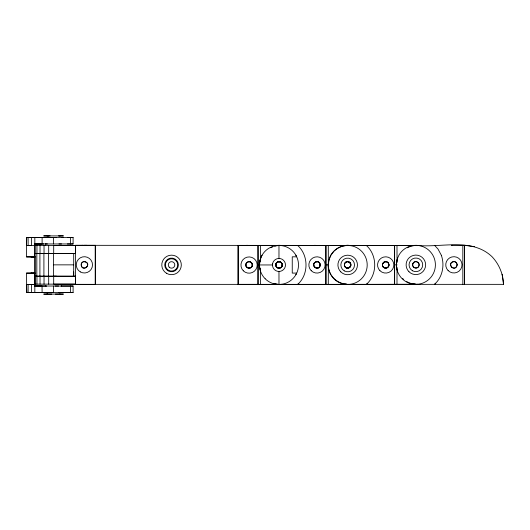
<?xml version="1.0" encoding="UTF-8"?>
<svg xmlns="http://www.w3.org/2000/svg" width="530" height="530" viewBox="0 0 530 530"><rect width="100%" height="100%" fill="white"/><g stroke="black" fill="none" stroke-linecap="round" stroke-linejoin="round"><path stroke-width="0.79" d="M26.738 292.547L26.513 273.096L34.828 273.096L34.834 284.405L26.507 284.411L26.738 292.547L34.967 292.547M26.507 237.46L34.834 237.46L34.828 256.904L26.513 256.904L26.507 237.46L43.805 237.453M26.507 292.54L28.116 292.54L28.116 284.405M28.116 292.54L31.462 292.54L31.462 284.405M42.108 237.46L42.108 243.972L34.914 243.952L34.907 245.582L34.914 243.959M53.57 243.972L53.57 237.466M39.763 243.966L34.834 243.966L70.47 243.966L70.477 237.46L73.094 237.46L73.094 243.966L67.376 243.972M73.69 275.911L73.697 253.466L34.907 253.466L34.907 276.243L73.697 276.243L73.69 271.93M84.21 245.324L95.327 245.317L95.34 284.378L75.426 284.365L75.439 245.33L86.834 245.324M279.774 245.529L238.136 245.536L238.122 284.59L417.792 284.279M258.07 264.854L258.017 284.577L258.017 245.529L258.07 264.854L259.654 264.854M260.396 284.577L260.442 268.147M325.904 284.577L325.91 245.529M328.282 284.577L328.335 265.676M394.611 284.577L394.611 245.529L416.368 245.529M396.983 284.577L397.036 267.319M457.118 264.834C455.065 273.805 445.233 262.032 454.488 261.641A3.173 3.173 0 0 1 456.621 263.092L457.132 264.642M260.117 270.015C258.918 265.013 259.634 259.726 262.065 255.195M259.455 264.96L260.117 259.905M328.819 259.905L328.156 264.96A19.524 19.524 0 0 0 342.632 283.815L347.687 284.477A19.524 19.524 0 0 0 364.587 255.188A19.524 19.524 0 0 0 330.773 255.195C328.335 259.726 327.619 265.013 328.825 270.015M328.527 263.43L328.905 260.568M397.016 259.793L396.354 264.848A19.524 19.524 0 0 0 410.829 283.702L415.884 284.365A19.524 19.524 0 0 0 432.785 255.076A19.524 19.524 0 0 0 398.964 255.082C396.533 259.614 395.817 264.894 397.023 269.896M295.879 274.719L296.555 273.089L292.249 273.089L292.249 256.818L296.555 256.818L295.879 255.195M328.998 259.852L330.925 255.195L333.999 251.194M26.5 273.109L34.821 273.116M61.023 245.536L75.445 245.469L75.452 253.466L53.689 253.426L53.689 245.469A19.305 0.855 1.1 0 0 67.356 245.469L75.445 245.536M297.628 284.477L298.781 283.351M366.329 284.477L367.482 283.351M434.62 284.358L435.68 283.232M297.575 284.477C308.831 274.706 308.771 255.281 297.628 245.43M366.283 284.477C377.539 274.706 377.479 255.281 366.329 245.43M434.474 284.358C442.537 277.309 444.862 265.199 441.331 255.268M247.417 262.072C240.918 267.736 254.97 271.201 251.823 263.112A3.173 3.173 0 0 0 251.246 262.423M279.774 284.577L281.205 284.279M347.66 284.577L349.091 284.279M73.094 237.46L67.376 237.466M31.462 237.46L31.462 245.595L26.507 245.589L26.738 237.453M60.957 245.509L73.074 245.469M61.54 286.034L61.275 286.034M44.136 292.467L43.805 292.467L53.57 292.461M62.997 292.467L63.328 292.461L31.462 292.54M58.399 235.91L63.328 235.91L43.805 235.91L50.151 235.91M60.168 235.91L59.486 235.91M44.136 237.533L43.805 237.533L56.094 237.539M34.708 237.453L34.046 237.46L39.763 237.46M62.997 237.539L63.328 237.539L62.023 237.539M45.858 243.966L45.447 243.966L47.462 243.966M63.328 292.547L73.094 292.54L73.094 286.034L60.97 286.034M34.914 286.041L34.914 284.405L34.914 286.048L42.036 286.041L42.108 292.54M60.168 294.09L59.486 294.09M48.687 235.91L46.965 235.91M34.834 237.46L70.477 237.46M43.805 243.959L34.708 243.966L36.663 243.966M58.949 243.966L61.54 243.966M75.439 245.324L396.241 245.423M415.871 245.317C440.768 248.186 471.68 237.202 492.065 256.745C499.141 264.238 503.195 274.05 503.5 284.352L464.452 284.352L464.452 245.304L451.441 245.31L452.256 245.31M66.985 245.469L35.026 245.469L35.026 253.426L56.551 253.426M81.951 245.324L82.766 245.324M258.011 245.43L417.792 245.615M325.904 245.529L347.66 245.529A19.305 19.279 -22.5 0 0 334.516 250.697M388.112 245.416L383.23 245.423L384.045 245.423M26.513 245.595L34.834 245.595M75.452 253.426L73.034 253.426L75.452 253.466M26.513 256.904L34.821 256.884M53.57 264.854L73.69 264.854M325.963 264.854L328.335 264.854M394.665 264.854L397.043 264.854M259.448 264.954L272.486 264.954M73.074 276.176L75.445 276.176L75.452 284.173L35.026 284.133L35.026 276.176L75.445 276.243M238.142 284.371L258.044 284.365M26.513 284.405L34.834 284.405M75.426 284.371L464.466 284.352L464.452 245.304L474.555 246.635M46.282 286.034L45.447 286.034L45.858 286.034M58.625 286.028L34.834 286.034L46.156 286.041M55.173 286.034L73.094 286.034M36.663 292.54L34.046 292.54L43.805 292.547M58.625 292.534L73.094 292.54M51.801 294.09L43.805 294.09L63.328 294.09L55.339 294.09M70.47 243.966L73.094 243.966M246.642 245.324L247.45 245.324M314.529 245.324L315.343 245.324M31.74 273.089L30.932 273.089L34.828 273.096L34.834 292.54M53.689 245.469L73.067 245.536M45.58 245.496L44.03 245.469L44.03 253.426M34.046 273.089L34.821 273.102M278.985 284.477L273.93 283.815L278.985 284.477L278.972 271.446M415.884 284.365L410.829 283.702M347.687 284.477L342.632 283.815M347.66 245.324L350.522 245.701M347.66 245.43A19.325 19.325 0 0 0 346.223 245.483A19.305 19.279 -22.5 0 1 347.66 245.43L349.091 245.615M279.774 245.337L281.914 245.615M279.774 245.43A19.325 19.325 0 0 0 278.336 245.483A19.305 19.279 -22.5 0 1 279.774 245.43L281.205 245.615M75.392 284.133L53.689 284.133L53.689 276.176A19.305 0.855 1.1 0 0 56.571 276.223M434.527 245.31L437.985 249.007L441.331 255.268M319.689 263.065C322.233 274.149 306.26 263.615 317.576 261.661A3.173 3.173 0 0 1 319.716 263.112M502.168 274.248L503.5 284.352M396.99 245.529L397.036 262.443M328.289 245.529L328.335 264.053M260.396 245.529L260.442 261.635M462.829 245.304L462.836 284.352M394.631 245.423L394.638 284.471M325.923 245.423L325.937 284.471M28.116 237.46L28.116 245.595M278.972 245.43L278.972 258.468M238.136 245.536L238.136 284.584M70.477 286.028L70.477 292.54M53.57 253.466L53.57 276.243M53.57 286.028L53.57 292.534M48.687 245.469L48.687 253.426M48.687 276.176L48.687 284.133M48.568 253.466L48.568 276.243M44.03 276.176L44.03 284.133M43.91 253.466L43.91 276.243M40.028 245.469L40.028 253.426M40.028 276.176L40.028 284.133M39.909 253.466L39.909 276.243M36.954 245.469L36.954 253.426M36.954 276.176L36.954 284.133M36.835 253.466L36.835 276.243M35.053 256.719L35.053 272.99M344.526 245.536A19.524 19.524 0 0 1 350.35 245.536M247.457 262.032A3.253 3.253 0 0 0 247.265 267.551A3.253 3.253 0 0 0 252.306 265.291A3.253 3.253 0 0 0 248.06 261.76L249.69 261.661A3.173 3.173 0 0 1 250.544 261.946M270.737 247.775A19.305 19.279 -22.5 0 1 272.718 246.867M274.772 246.192A19.305 19.279 -22.5 0 1 277.614 245.655M345.494 245.45A19.524 19.524 0 0 1 349.86 245.45M407.332 247.775A19.305 19.279 -22.5 0 1 410.677 246.39M411.366 246.192A19.305 19.279 -22.5 0 1 413.486 245.748M415.646 284.166A19.325 19.325 0 0 1 413.486 283.967M411.366 283.523A19.325 19.325 0 0 1 406.702 281.589M403.754 279.502A19.325 19.325 0 0 1 402.701 278.522M346.945 284.166A19.325 19.325 0 0 1 344.778 283.967M342.658 283.523A19.325 19.325 0 0 1 331.296 275.136M330.925 274.52A19.325 19.325 0 0 1 328.998 269.856M328.825 269.16A19.325 19.325 0 0 1 328.348 265.576M277.534 261.939A3.253 3.253 0 0 1 282.232 264.775A3.253 3.253 0 0 1 277.674 267.835A3.253 3.253 0 0 1 276.826 262.41M276.786 245.45A19.524 19.524 0 0 1 281.158 245.45M282.305 265.762A3.253 3.253 0 0 1 280.787 267.736M280.006 268.061A3.253 3.253 0 0 1 276.017 264.079A3.253 3.253 0 0 1 281.463 262.622M281.98 263.291A3.253 3.253 0 0 1 282.305 264.079M95.327 245.324L95.327 284.378L95.327 245.33M382.488 264.291C381.335 270.081 391.564 268.452 388.391 263.158A3.173 3.173 0 0 0 386.284 261.754L383.886 262.231L382.488 264.291M272.645 263.43L272.466 265.119A6.506 6.506 0 0 0 277.448 271.281L279.138 271.459A6.506 6.506 0 0 0 285.299 266.484L285.478 264.795A6.506 6.506 0 0 0 280.502 258.627L278.806 258.448A6.506 6.506 0 0 0 272.645 263.43M275.832 264.112C274.593 268.107 281.185 269.876 282.119 265.795C283.351 261.8 276.759 260.038 275.832 264.112M350.694 264.841C350.807 267.623 347.031 269.187 345.143 267.14A3.253 3.253 0 0 0 349.74 267.14A3.253 3.253 0 0 0 349.74 262.542L347.442 261.588L345.143 262.542A3.253 3.253 0 0 1 349.74 262.542L350.694 264.841M412.738 264C411.499 267.994 418.091 269.763 419.018 265.682C420.257 261.688 413.665 259.919 412.738 264M81.302 263.827C81.063 274.189 94.168 262.814 83.786 261.661A3.173 3.173 0 0 0 81.646 263.112L81.302 263.827M344.626 263.211L344.295 264A3.253 3.253 0 0 1 344.626 263.211M34.821 256.898L30.932 256.911L34.828 256.904M46.965 294.09L47.654 294.09L46.965 294.09M36.663 286.034L34.708 286.034L36.656 286.034M344.626 266.471L344.295 265.682A3.253 3.253 0 0 0 344.626 266.471M166.354 273.182A9.759 9.759 0 0 0 181.306 265.285A9.759 9.759 0 0 0 166.996 256.288A9.759 9.759 0 0 0 166.354 273.182M168.136 270.837A6.83 6.83 0 0 0 178.385 264.921A6.83 6.83 0 0 0 168.136 259.004A6.83 6.83 0 0 0 168.136 270.837M168.46 270.273A6.181 6.181 0 0 0 177.735 264.921A6.181 6.181 0 0 0 168.46 259.567A6.181 6.181 0 0 0 168.46 270.273M169.249 267.219A3.253 3.253 0 0 0 174.695 265.762A3.253 3.253 0 0 0 170.713 261.774A3.253 3.253 0 0 0 169.249 267.219M265.179 278.767A19.524 19.524 0 0 0 297.84 270.002A19.524 19.524 0 0 0 273.917 246.099A19.524 19.524 0 0 0 265.179 278.767M277.349 267.776A3.253 3.253 0 0 0 282.225 264.954A3.253 3.253 0 0 0 277.349 262.138A3.253 3.253 0 0 0 277.349 267.776M414.248 267.657A3.253 3.253 0 0 0 419.131 264.841A3.253 3.253 0 0 0 414.248 262.025A3.253 3.253 0 0 0 414.248 267.657M451.719 267.266A3.253 3.253 0 0 0 457.072 265.49A3.253 3.253 0 0 0 452.858 261.74A3.253 3.253 0 0 0 451.719 267.266M80.315 271.897A8.135 8.135 0 0 0 92.518 264.854A8.135 8.135 0 0 0 80.315 257.805A8.135 8.135 0 0 0 80.315 271.897M82.753 267.663A3.253 3.253 0 0 0 87.635 264.841A3.253 3.253 0 0 0 82.753 262.025A3.253 3.253 0 0 0 82.753 267.663M243.323 270.81A8.135 8.135 0 0 0 256.937 267.16A8.135 8.135 0 0 0 246.967 257.202A8.135 8.135 0 0 0 243.323 270.81M246.775 267.358A3.253 3.253 0 0 0 252.22 265.901A3.253 3.253 0 0 0 248.232 261.913A3.253 3.253 0 0 0 246.775 267.358M345.878 267.564A3.253 3.253 0 0 0 350.926 265.06A3.253 3.253 0 0 0 346.236 261.939A3.253 3.253 0 0 0 345.878 267.564M383.389 267.147A3.253 3.253 0 0 0 388.828 265.682A3.253 3.253 0 0 0 384.846 261.701A3.253 3.253 0 0 0 383.389 267.147M416.368 245.43A19.305 19.279 -22.5 0 0 414.924 245.483A19.325 19.325 0 0 1 416.368 245.43M345.878 267.663A3.253 3.253 0 0 0 350.926 265.159A3.253 3.253 0 0 0 346.236 262.039A3.253 3.253 0 0 0 345.878 267.663M379.937 270.697A8.135 8.135 0 0 0 393.545 267.054A8.135 8.135 0 0 0 383.581 257.09A8.135 8.135 0 0 0 379.937 270.697M383.515 267.378A3.253 3.253 0 0 0 388.861 265.603A3.253 3.253 0 0 0 384.654 261.86A3.253 3.253 0 0 0 383.515 267.378M340.777 271.857A9.759 9.759 0 0 0 357.107 267.484A9.759 9.759 0 0 0 345.156 255.526A9.759 9.759 0 0 0 340.777 271.857M344.261 270.876A6.83 6.83 0 0 0 354.517 264.954A6.83 6.83 0 0 0 344.261 259.037A6.83 6.83 0 0 0 344.261 270.876M314.807 267.279A3.253 3.253 0 0 0 320.16 265.51A3.253 3.253 0 0 0 315.946 261.76A3.253 3.253 0 0 0 314.807 267.279M311.229 270.697A8.135 8.135 0 0 0 324.844 267.054A8.135 8.135 0 0 0 314.873 257.09A8.135 8.135 0 0 0 311.229 270.697M314.681 267.246A3.253 3.253 0 0 0 320.127 265.788A3.253 3.253 0 0 0 316.138 261.807A3.253 3.253 0 0 0 314.681 267.246M448.128 270.585A8.135 8.135 0 0 0 461.743 266.935A8.135 8.135 0 0 0 451.772 256.977A8.135 8.135 0 0 0 448.128 270.585M408.975 271.744A9.759 9.759 0 0 0 425.305 267.365A9.759 9.759 0 0 0 413.354 255.414A9.759 9.759 0 0 0 408.975 271.744M412.459 270.757A6.83 6.83 0 0 0 422.708 264.841A6.83 6.83 0 0 0 412.459 258.925A6.83 6.83 0 0 0 412.459 270.757"/></g></svg>
